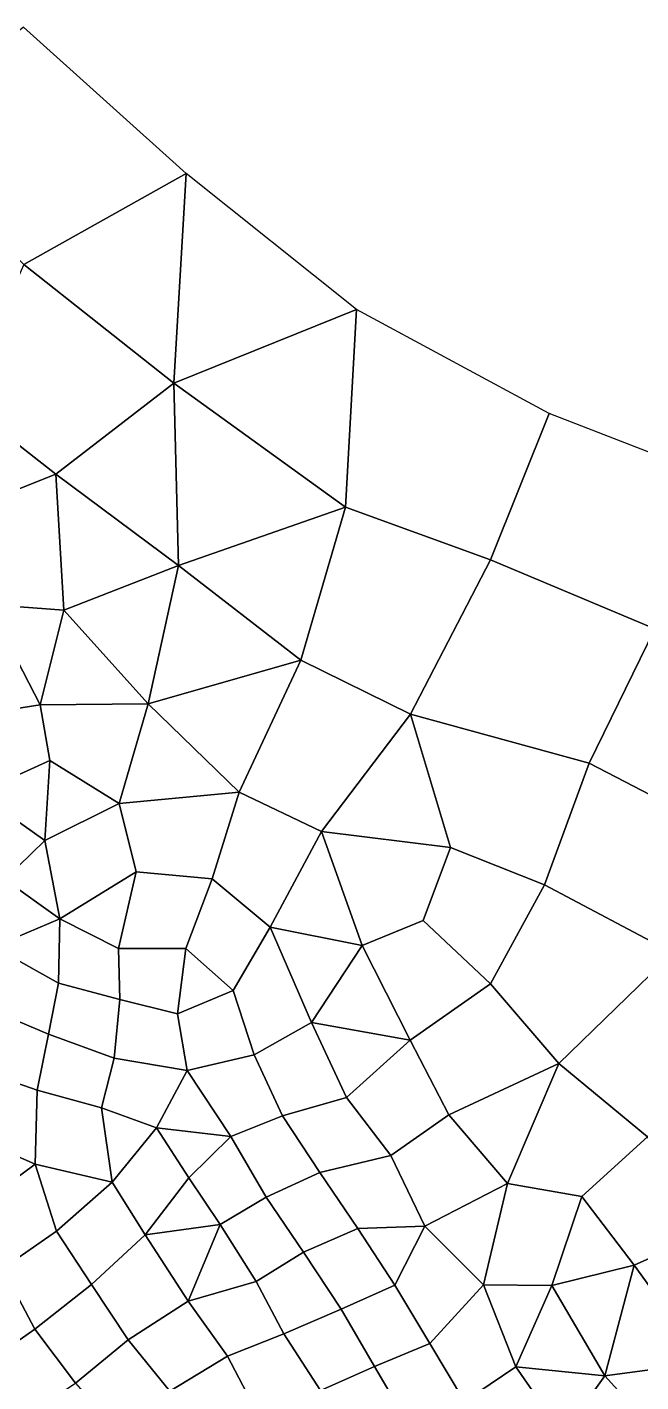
# Model space of a CAD drawing. Extents: x 391089 to 406232, y 6461839 to 6471033.
# Drawn here: x 402242.2 to 402287.6, y 6469839.9 to 6469940 of the extents above; entities that cross this region are included whole.
import ezdxf

# ---------------------------------------------------------------- set-up
doc = ezdxf.new("R2010")
doc.units = 0
for name, color, linetype in [('MESH_BOUND', 25, 'CONTINUOUS'), ('MESH_ELEMS', 18, 'CONTINUOUS'), ('MESH_NODES', 18, 'CONTINUOUS')]:
    doc.layers.add(name, color=color, linetype=linetype)

msp = doc.modelspace()

# ---------------------------------------------------------------- linework, layer by layer
at = {"layer": 'MESH_BOUND', "color": 25}
for points in [[(402253.984, 6469929.18, 7.362), (402241.955, 6469940, 6.857)], [(402266.56, 6469919.14, 7.119), (402253.984, 6469929.18, 7.362)], [(402280.804, 6469911.46, 5.533), (402266.56, 6469919.14, 7.119)], [(402295.737, 6469905.67, 2.769), (402280.804, 6469911.46, 5.533)]]:
    msp.add_polyline3d(points, dxfattribs=at)
at = {"layer": 'MESH_ELEMS', "color": 178}
for points in [[(402241.955, 6469940, 6.857), (402232.348, 6469932.24, 6.342), (402241.989, 6469922.46, 7.09), (402253.984, 6469929.18, 7.362)], [(402253.074, 6469913.7, 5.537), (402253.984, 6469929.18, 7.362), (402241.989, 6469922.46, 7.09), (402253.074, 6469913.7, 5.537)], [(402266.56, 6469919.14, 7.119), (402253.984, 6469929.18, 7.362), (402253.074, 6469913.7, 5.537), (402266.56, 6469919.14, 7.119)], [(402244.339, 6469906.97, 2.588), (402253.074, 6469913.7, 5.537), (402241.989, 6469922.46, 7.09), (402237.461, 6469912.37, 5.895)], [(402265.758, 6469904.55, 3.51), (402266.56, 6469919.14, 7.119), (402253.074, 6469913.7, 5.537), (402265.758, 6469904.55, 3.51)], [(402265.758, 6469904.55, 3.51), (402276.469, 6469900.64, 2.525), (402280.804, 6469911.46, 5.533), (402266.56, 6469919.14, 7.119)], [(402244.339, 6469906.97, 2.588), (402253.409, 6469900.24, 2.399), (402253.074, 6469913.7, 5.537), (402244.339, 6469906.97, 2.588)], [(402253.409, 6469900.24, 2.399), (402265.758, 6469904.55, 3.51), (402253.074, 6469913.7, 5.537), (402253.409, 6469900.24, 2.399)], [(402244.339, 6469906.97, 2.588), (402237.461, 6469912.37, 5.895), (402236.361, 6469903.8, 2.63), (402244.339, 6469906.97, 2.588)], [(402288.605, 6469895.54, 2.174), (402295.737, 6469905.67, 2.769), (402280.804, 6469911.46, 5.533), (402276.469, 6469900.64, 2.525)], [(402239.359, 6469897.34, 2.187), (402244.93, 6469896.92, 2.06), (402244.339, 6469906.97, 2.588), (402236.361, 6469903.8, 2.63)], [(402244.93, 6469896.92, 2.06), (402253.409, 6469900.24, 2.399), (402244.339, 6469906.97, 2.588), (402244.93, 6469896.92, 2.06)], [(402262.448, 6469893.23, 1.939), (402265.758, 6469904.55, 3.51), (402253.409, 6469900.24, 2.399), (402262.448, 6469893.23, 1.939)], [(402262.448, 6469893.23, 1.939), (402270.557, 6469889.25, 1.901), (402276.469, 6469900.64, 2.525), (402265.758, 6469904.55, 3.51)], [(402244.93, 6469896.92, 2.06), (402251.185, 6469890.01, 1.836), (402253.409, 6469900.24, 2.399), (402244.93, 6469896.92, 2.06)], [(402251.185, 6469890.01, 1.836), (402262.448, 6469893.23, 1.939), (402253.409, 6469900.24, 2.399), (402251.185, 6469890.01, 1.836)], [(402283.772, 6469885.62, 1.816), (402288.605, 6469895.54, 2.174), (402276.469, 6469900.64, 2.525), (402270.557, 6469889.25, 1.901)], [(402237.349, 6469889.03, 1.637), (402243.203, 6469889.93, 1.747), (402239.359, 6469897.34, 2.187), (402235.445, 6469892.84, 1.767)], [(402243.203, 6469889.93, 1.747), (402244.93, 6469896.92, 2.06), (402239.359, 6469897.34, 2.187), (402243.203, 6469889.93, 1.747)], [(402243.203, 6469889.93, 1.747), (402251.185, 6469890.01, 1.836), (402244.93, 6469896.92, 2.06), (402243.203, 6469889.93, 1.747)], [(402288.605, 6469895.54, 2.174), (402283.772, 6469885.62, 1.816), (402292.928, 6469880.87, 1.691), (402301.157, 6469890.98, 1.892)], [(402262.448, 6469893.23, 1.939), (402251.185, 6469890.01, 1.836), (402257.897, 6469883.49, 1.803), (402262.448, 6469893.23, 1.939)], [(402263.978, 6469880.57, 1.783), (402270.557, 6469889.25, 1.901), (402262.448, 6469893.23, 1.939), (402257.897, 6469883.49, 1.803)], [(402237.349, 6469889.03, 1.637), (402238.592, 6469883.42, 1.622), (402243.918, 6469885.82, 1.651), (402243.203, 6469889.93, 1.747)], [(402243.918, 6469885.82, 1.651), (402249.032, 6469882.64, 1.681), (402251.185, 6469890.01, 1.836), (402243.203, 6469889.93, 1.747)], [(402257.897, 6469883.49, 1.803), (402251.185, 6469890.01, 1.836), (402249.032, 6469882.64, 1.681), (402257.897, 6469883.49, 1.803)], [(402273.504, 6469879.39, 1.789), (402270.557, 6469889.25, 1.901), (402263.978, 6469880.57, 1.783), (402273.504, 6469879.39, 1.789)], [(402273.504, 6469879.39, 1.789), (402280.45, 6469876.63, 1.852), (402283.772, 6469885.62, 1.816), (402270.557, 6469889.25, 1.901)], [(402243.918, 6469885.82, 1.651), (402238.592, 6469883.42, 1.622), (402243.549, 6469879.92, 1.71), (402243.918, 6469885.82, 1.651)], [(402249.032, 6469882.64, 1.681), (402243.918, 6469885.82, 1.651), (402243.549, 6469879.92, 1.71), (402249.032, 6469882.64, 1.681)], [(402292.928, 6469880.87, 1.691), (402283.772, 6469885.62, 1.816), (402280.45, 6469876.63, 1.852), (402289.94, 6469871.63, 1.571)], [(402240.588, 6469877.04, 1.589), (402243.549, 6469879.92, 1.71), (402238.592, 6469883.42, 1.622), (402235.674, 6469877.99, 1.621)], [(402257.897, 6469883.49, 1.803), (402249.032, 6469882.64, 1.681), (402250.275, 6469877.6, 1.811), (402255.898, 6469877.08, 1.764)], [(402263.978, 6469880.57, 1.783), (402257.897, 6469883.49, 1.803), (402255.898, 6469877.08, 1.764), (402260.182, 6469873.52, 1.648)], [(402243.549, 6469879.92, 1.71), (402244.657, 6469874.13, 1.672), (402250.275, 6469877.6, 1.811), (402249.032, 6469882.64, 1.681)], [(402243.549, 6469879.92, 1.71), (402240.588, 6469877.04, 1.589), (402244.657, 6469874.13, 1.672), (402243.549, 6469879.92, 1.71)], [(402263.978, 6469880.57, 1.783), (402260.182, 6469873.52, 1.648), (402266.976, 6469872.16, 1.705), (402263.978, 6469880.57, 1.783)], [(402271.503, 6469874, 1.754), (402273.504, 6469879.39, 1.789), (402263.978, 6469880.57, 1.783), (402266.976, 6469872.16, 1.705)], [(402280.45, 6469876.63, 1.852), (402273.504, 6469879.39, 1.789), (402271.503, 6469874, 1.754), (402276.476, 6469869.32, 1.656)], [(402240.588, 6469877.04, 1.589), (402239.741, 6469872.07, 1.417), (402244.657, 6469874.13, 1.672), (402240.588, 6469877.04, 1.589)], [(402250.275, 6469877.6, 1.811), (402244.657, 6469874.13, 1.672), (402248.99, 6469871.95, 1.607), (402250.275, 6469877.6, 1.811)], [(402253.96, 6469871.93, 1.54), (402255.898, 6469877.08, 1.764), (402250.275, 6469877.6, 1.811), (402248.99, 6469871.95, 1.607)], [(402260.182, 6469873.52, 1.648), (402255.898, 6469877.08, 1.764), (402253.96, 6469871.93, 1.54), (402257.45, 6469868.84, 1.555)], [(402281.51, 6469863.45, 1.458), (402289.94, 6469871.63, 1.571), (402280.45, 6469876.63, 1.852), (402276.476, 6469869.32, 1.656)], [(402244.657, 6469874.13, 1.672), (402239.741, 6469872.07, 1.417), (402244.538, 6469869.38, 1.523), (402244.657, 6469874.13, 1.672)], [(402244.538, 6469869.38, 1.523), (402249.083, 6469868.18, 1.523), (402248.99, 6469871.95, 1.607), (402244.657, 6469874.13, 1.672)], [(402266.976, 6469872.16, 1.705), (402270.533, 6469865.18, 1.616), (402276.476, 6469869.32, 1.656), (402271.503, 6469874, 1.754)], [(402263.254, 6469866.48, 1.622), (402260.182, 6469873.52, 1.648), (402257.45, 6469868.84, 1.555), (402259.009, 6469864.08, 1.581)], [(402260.182, 6469873.52, 1.648), (402263.254, 6469866.48, 1.622), (402266.976, 6469872.16, 1.705), (402260.182, 6469873.52, 1.648)], [(402244.538, 6469869.38, 1.523), (402239.741, 6469872.07, 1.417), (402239.244, 6469867.52, 1.346), (402243.805, 6469865.6, 1.411)], [(402253.96, 6469871.93, 1.54), (402248.99, 6469871.95, 1.607), (402249.083, 6469868.18, 1.523), (402253.335, 6469867.11, 1.522)], [(402253.96, 6469871.93, 1.54), (402253.335, 6469867.11, 1.522), (402257.45, 6469868.84, 1.555), (402253.96, 6469871.93, 1.54)], [(402263.254, 6469866.48, 1.622), (402270.533, 6469865.18, 1.616), (402266.976, 6469872.16, 1.705), (402263.254, 6469866.48, 1.622)], [(402288.081, 6469858.02, 1.257), (402292.33, 6469861.46, 1.273), (402289.94, 6469871.63, 1.571), (402281.51, 6469863.45, 1.458)], [(402243.805, 6469865.6, 1.411), (402248.657, 6469863.83, 1.424), (402249.083, 6469868.18, 1.523), (402244.538, 6469869.38, 1.523)], [(402259.009, 6469864.08, 1.581), (402257.45, 6469868.84, 1.555), (402253.335, 6469867.11, 1.522), (402254.052, 6469862.93, 1.513)], [(402270.533, 6469865.18, 1.616), (402273.388, 6469859.66, 1.464), (402281.51, 6469863.45, 1.458), (402276.476, 6469869.32, 1.656)], [(402253.335, 6469867.11, 1.522), (402249.083, 6469868.18, 1.523), (402248.657, 6469863.83, 1.424), (402254.052, 6469862.93, 1.513)], [(402243.805, 6469865.6, 1.411), (402239.244, 6469867.52, 1.346), (402238.846, 6469862.9, 1.278), (402242.973, 6469861.48, 1.321)], [(402259.009, 6469864.08, 1.581), (402261.098, 6469859.57, 1.601), (402265.832, 6469860.94, 1.606), (402263.254, 6469866.48, 1.622)], [(402265.832, 6469860.94, 1.606), (402270.533, 6469865.18, 1.616), (402263.254, 6469866.48, 1.622), (402265.832, 6469860.94, 1.606)], [(402248.657, 6469863.83, 1.424), (402243.805, 6469865.6, 1.411), (402242.973, 6469861.48, 1.321), (402247.727, 6469860.16, 1.361)], [(402273.388, 6469859.66, 1.464), (402270.533, 6469865.18, 1.616), (402265.832, 6469860.94, 1.606), (402269.094, 6469856.64, 1.476)], [(402251.801, 6469858.69, 1.405), (402254.052, 6469862.93, 1.513), (402248.657, 6469863.83, 1.424), (402247.727, 6469860.16, 1.361)], [(402259.009, 6469864.08, 1.581), (402254.052, 6469862.93, 1.513), (402257.289, 6469858.04, 1.606), (402261.098, 6469859.57, 1.601)], [(402242.973, 6469861.48, 1.321), (402238.846, 6469862.9, 1.278), (402238.439, 6469857.92, 1.347), (402242.823, 6469856, 1.388)], [(402257.289, 6469858.04, 1.606), (402254.052, 6469862.93, 1.513), (402251.801, 6469858.69, 1.405), (402257.289, 6469858.04, 1.606)], [(402281.51, 6469863.45, 1.458), (402273.388, 6469859.66, 1.464), (402277.735, 6469854.57, 1.301), (402281.51, 6469863.45, 1.458)], [(402283.219, 6469853.63, 1.223), (402288.081, 6469858.02, 1.257), (402281.51, 6469863.45, 1.458), (402277.735, 6469854.57, 1.301)], [(402242.823, 6469856, 1.388), (402248.504, 6469854.69, 1.337), (402247.727, 6469860.16, 1.361), (402242.973, 6469861.48, 1.321)], [(402263.857, 6469855.4, 1.45), (402269.094, 6469856.64, 1.476), (402265.832, 6469860.94, 1.606), (402261.098, 6469859.57, 1.601)], [(402251.801, 6469858.69, 1.405), (402247.727, 6469860.16, 1.361), (402248.504, 6469854.69, 1.337), (402251.801, 6469858.69, 1.405)], [(402261.098, 6469859.57, 1.601), (402257.289, 6469858.04, 1.606), (402259.901, 6469853.57, 1.33), (402263.857, 6469855.4, 1.45)], [(402271.612, 6469851.44, 1.333), (402277.735, 6469854.57, 1.301), (402273.388, 6469859.66, 1.464), (402269.094, 6469856.64, 1.476)], [(402237.884, 6469852.37, 1.338), (402242.823, 6469856, 1.388), (402238.439, 6469857.92, 1.347), (402237.884, 6469852.37, 1.338)], [(402254.166, 6469855, 1.383), (402251.801, 6469858.69, 1.405), (402248.504, 6469854.69, 1.337), (402250.952, 6469850.79, 1.27)], [(402254.166, 6469855, 1.383), (402257.289, 6469858.04, 1.606), (402251.801, 6469858.69, 1.405), (402254.166, 6469855, 1.383)], [(402259.901, 6469853.57, 1.33), (402257.289, 6469858.04, 1.606), (402254.166, 6469855, 1.383), (402256.496, 6469851.55, 1.196)], [(402287.091, 6469848.56, 1.083), (402293.268, 6469851.3, 1.059), (402288.081, 6469858.02, 1.257), (402283.219, 6469853.63, 1.223)], [(402244.399, 6469851.06, 1.281), (402242.823, 6469856, 1.388), (402237.884, 6469852.37, 1.338), (402240.422, 6469848.29, 1.1)], [(402244.399, 6469851.06, 1.281), (402248.504, 6469854.69, 1.337), (402242.823, 6469856, 1.388), (402244.399, 6469851.06, 1.281)], [(402266.663, 6469851.25, 1.347), (402271.612, 6469851.44, 1.333), (402269.094, 6469856.64, 1.476), (402263.857, 6469855.4, 1.45)], [(402256.496, 6469851.55, 1.196), (402254.166, 6469855, 1.383), (402250.952, 6469850.79, 1.27), (402256.496, 6469851.55, 1.196)], [(402262.648, 6469849.51, 1.19), (402266.663, 6469851.25, 1.347), (402263.857, 6469855.4, 1.45), (402259.901, 6469853.57, 1.33)], [(402250.952, 6469850.79, 1.27), (402248.504, 6469854.69, 1.337), (402244.399, 6469851.06, 1.281), (402246.992, 6469847.13, 1.055)], [(402275.952, 6469847.09, 1.182), (402277.735, 6469854.57, 1.301), (402271.612, 6469851.44, 1.333), (402275.952, 6469847.09, 1.182)], [(402281.011, 6469847.04, 1.099), (402283.219, 6469853.63, 1.223), (402277.735, 6469854.57, 1.301), (402275.952, 6469847.09, 1.182)], [(402259.151, 6469847.33, 1.066), (402262.648, 6469849.51, 1.19), (402259.901, 6469853.57, 1.33), (402256.496, 6469851.55, 1.196)], [(402283.219, 6469853.63, 1.223), (402281.011, 6469847.04, 1.099), (402287.091, 6469848.56, 1.083), (402283.219, 6469853.63, 1.223)], [(402246.992, 6469847.13, 1.055), (402244.399, 6469851.06, 1.281), (402240.422, 6469848.29, 1.1), (402242.804, 6469843.83, 0.852)], [(402246.992, 6469847.13, 1.055), (402249.703, 6469843.04, 0.745), (402254.136, 6469845.89, 0.919), (402250.952, 6469850.79, 1.27)], [(402256.496, 6469851.55, 1.196), (402250.952, 6469850.79, 1.27), (402254.136, 6469845.89, 0.919), (402256.496, 6469851.55, 1.196)], [(402254.136, 6469845.89, 0.919), (402259.151, 6469847.33, 1.066), (402256.496, 6469851.55, 1.196), (402254.136, 6469845.89, 0.919)], [(402265.446, 6469845.31, 1.187), (402269.402, 6469847.06, 1.274), (402266.663, 6469851.25, 1.347), (402262.648, 6469849.51, 1.19)], [(402271.612, 6469851.44, 1.333), (402266.663, 6469851.25, 1.347), (402269.402, 6469847.06, 1.274), (402271.612, 6469851.44, 1.333)], [(402275.952, 6469847.09, 1.182), (402271.612, 6469851.44, 1.333), (402269.402, 6469847.06, 1.274), (402271.986, 6469842.77, 1.04)], [(402293.268, 6469851.3, 1.059), (402287.091, 6469848.56, 1.083), (402292.274, 6469841.36, 1.212), (402293.268, 6469851.3, 1.059)], [(402261.19, 6469843.48, 1.044), (402265.446, 6469845.31, 1.187), (402262.648, 6469849.51, 1.19), (402259.151, 6469847.33, 1.066)], [(402242.804, 6469843.83, 0.852), (402240.422, 6469848.29, 1.1), (402236.434, 6469845.09, 0.875), (402238.802, 6469841.04, 0.828)], [(402281.011, 6469847.04, 1.099), (402284.917, 6469840.38, 1.084), (402287.091, 6469848.56, 1.083), (402281.011, 6469847.04, 1.099)], [(402287.091, 6469848.56, 1.083), (402284.917, 6469840.38, 1.084), (402292.274, 6469841.36, 1.212), (402287.091, 6469848.56, 1.083)], [(402242.804, 6469843.83, 0.852), (402245.806, 6469839.83, 1.061), (402249.703, 6469843.04, 0.745), (402246.992, 6469847.13, 1.055)], [(402259.151, 6469847.33, 1.066), (402254.136, 6469845.89, 0.919), (402257.037, 6469841.82, 0.938), (402261.19, 6469843.48, 1.044)], [(402269.402, 6469847.06, 1.274), (402265.446, 6469845.31, 1.187), (402267.892, 6469841.06, 0.93), (402271.986, 6469842.77, 1.04)], [(402271.986, 6469842.77, 1.04), (402274.557, 6469838.48, 0.965), (402278.349, 6469841.03, 1.023), (402275.952, 6469847.09, 1.182)], [(402281.011, 6469847.04, 1.099), (402275.952, 6469847.09, 1.182), (402278.349, 6469841.03, 1.023), (402281.011, 6469847.04, 1.099)], [(402281.011, 6469847.04, 1.099), (402278.349, 6469841.03, 1.023), (402284.917, 6469840.38, 1.084), (402281.011, 6469847.04, 1.099)], [(402257.037, 6469841.82, 0.938), (402254.136, 6469845.89, 0.919), (402249.703, 6469843.04, 0.745), (402252.772, 6469839.25, 1.003)], [(402261.19, 6469843.48, 1.044), (402263.903, 6469839.3, 0.817), (402267.892, 6469841.06, 0.93), (402265.446, 6469845.31, 1.187)], [(402242.102, 6469837.41, 1.001), (402245.806, 6469839.83, 1.061), (402242.804, 6469843.83, 0.852), (402238.802, 6469841.04, 0.828)], [(402248.912, 6469836.29, 0.529), (402252.772, 6469839.25, 1.003), (402249.703, 6469843.04, 0.745), (402245.806, 6469839.83, 1.061)], [(402259.008, 6469838.05, 0.661), (402263.903, 6469839.3, 0.817), (402261.19, 6469843.48, 1.044), (402257.037, 6469841.82, 0.938)], [(402271.986, 6469842.77, 1.04), (402267.892, 6469841.06, 0.93), (402270.396, 6469836.82, 0.885), (402274.557, 6469838.48, 0.965)], [(402259.008, 6469838.05, 0.661), (402257.037, 6469841.82, 0.938), (402252.772, 6469839.25, 1.003), (402255.542, 6469835.26, 0.544)], [(402263.903, 6469839.3, 0.817), (402267.05, 6469834.84, 0.79), (402270.396, 6469836.82, 0.885), (402267.892, 6469841.06, 0.93)], [(402278.349, 6469841.03, 1.023), (402274.557, 6469838.48, 0.965), (402277.128, 6469834.18, 0.947), (402281.823, 6469836.04, 0.997)], [(402281.823, 6469836.04, 0.997), (402284.917, 6469840.38, 1.084), (402278.349, 6469841.03, 1.023), (402281.823, 6469836.04, 0.997)], [(402292.274, 6469841.36, 1.212), (402284.917, 6469840.38, 1.084), (402289.508, 6469835.33, 1.058), (402292.274, 6469841.36, 1.212)], [(402289.508, 6469835.33, 1.058), (402284.917, 6469840.38, 1.084), (402281.823, 6469836.04, 0.997), (402284.726, 6469832.25, 1.016)]]:
    msp.add_3dface(points, dxfattribs=at)
at = {"layer": 'MESH_NODES', "color": 18}
for p in [(402253.984, 6469929.18, 7.362), (402266.56, 6469919.14, 7.119), (402253.074, 6469913.7, 5.537), (402280.804, 6469911.46, 5.533), (402244.339, 6469906.97, 2.588), (402265.758, 6469904.55, 3.51), (402253.409, 6469900.24, 2.399), (402276.469, 6469900.64, 2.525), (402244.93, 6469896.92, 2.06), (402262.448, 6469893.23, 1.939), (402243.203, 6469889.93, 1.747), (402251.185, 6469890.01, 1.836), (402270.557, 6469889.25, 1.901), (402243.918, 6469885.82, 1.651), (402283.772, 6469885.62, 1.816), (402257.897, 6469883.49, 1.803), (402249.032, 6469882.64, 1.681), (402243.549, 6469879.92, 1.71), (402263.978, 6469880.57, 1.783), (402273.504, 6469879.39, 1.789), (402250.275, 6469877.6, 1.811), (402255.898, 6469877.08, 1.764), (402280.45, 6469876.63, 1.852), (402244.657, 6469874.13, 1.672), (402271.503, 6469874, 1.754), (402260.182, 6469873.52, 1.648), (402248.99, 6469871.95, 1.607), (402253.96, 6469871.93, 1.54), (402266.976, 6469872.16, 1.705), (402244.538, 6469869.38, 1.523), (402257.45, 6469868.84, 1.555), (402276.476, 6469869.32, 1.656), (402249.083, 6469868.18, 1.523), (402253.335, 6469867.11, 1.522), (402263.254, 6469866.48, 1.622), (402243.805, 6469865.6, 1.411), (402270.533, 6469865.18, 1.616), (402248.657, 6469863.83, 1.424), (402259.009, 6469864.08, 1.581), (402254.052, 6469862.93, 1.513), (402281.51, 6469863.45, 1.458), (402242.973, 6469861.48, 1.321), (402265.832, 6469860.94, 1.606), (402247.727, 6469860.16, 1.361), (402261.098, 6469859.57, 1.601), (402273.388, 6469859.66, 1.464), (402251.801, 6469858.69, 1.405), (402257.289, 6469858.04, 1.606), (402242.823, 6469856, 1.388), (402269.094, 6469856.64, 1.476), (402254.166, 6469855, 1.383), (402263.857, 6469855.4, 1.45), (402248.504, 6469854.69, 1.337), (402277.735, 6469854.57, 1.301), (402259.901, 6469853.57, 1.33), (402283.219, 6469853.63, 1.223), (402244.399, 6469851.06, 1.281), (402250.952, 6469850.79, 1.27), (402256.496, 6469851.55, 1.196), (402266.663, 6469851.25, 1.347), (402271.612, 6469851.44, 1.333), (402262.648, 6469849.51, 1.19), (402287.091, 6469848.56, 1.083), (402246.992, 6469847.13, 1.055), (402259.151, 6469847.33, 1.066), (402269.402, 6469847.06, 1.274), (402275.952, 6469847.09, 1.182), (402281.011, 6469847.04, 1.099), (402254.136, 6469845.89, 0.919), (402265.446, 6469845.31, 1.187), (402242.804, 6469843.83, 0.852), (402249.703, 6469843.04, 0.745), (402261.19, 6469843.48, 1.044), (402271.986, 6469842.77, 1.04), (402257.037, 6469841.82, 0.938), (402267.892, 6469841.06, 0.93), (402278.349, 6469841.03, 1.023), (402284.917, 6469840.38, 1.084)]:
    msp.add_point(p, dxfattribs=at)

doc.saveas('drawing.dxf')
